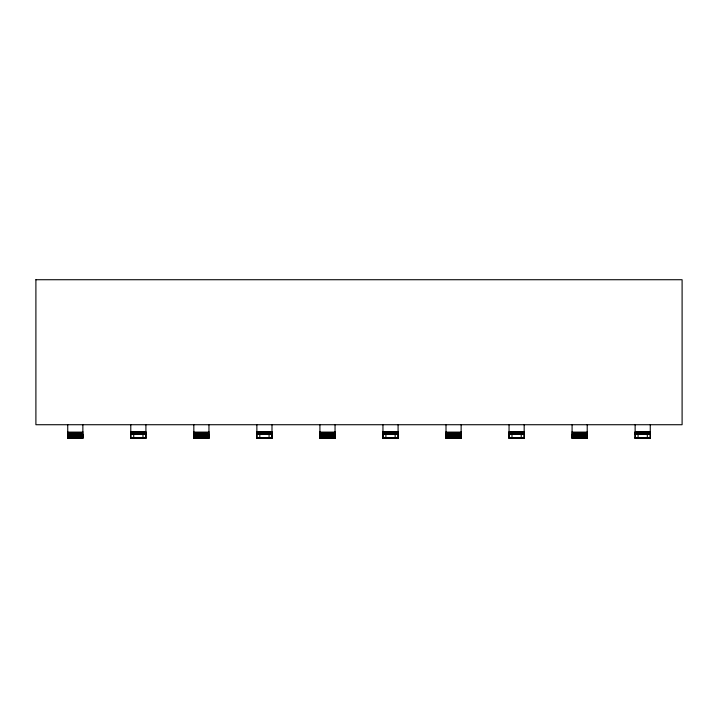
<?xml version="1.0" encoding="UTF-8"?>
<svg xmlns="http://www.w3.org/2000/svg" width="718" height="718" viewBox="0 0 718 718"><rect width="100%" height="100%" fill="white"/><g stroke="black" fill="none" stroke-linecap="round" stroke-linejoin="round"><path stroke-width="1.08" d="M82.866 434.336L82.866 438.276L67.734 438.276L67.734 434.336M67.734 424.724L67.734 432.11L82.866 432.11L82.866 424.724M130.784 438.276L130.784 434.336L145.916 434.336L145.916 438.276L130.784 438.276L130.784 431.733L145.916 431.733L145.916 438.276M130.784 432.11L130.784 424.724M133.719 438.276L133.719 434.336M142.972 438.276L142.972 434.336M145.916 432.11L145.916 424.724M193.824 434.336L193.824 438.276L193.824 431.733M193.824 424.724L193.824 432.11L208.956 432.11L208.956 424.724M193.824 438.213L208.956 438.276L208.956 434.336M256.864 432.11L256.864 424.724M259.808 438.276L259.808 434.336M269.062 438.276L269.062 434.336M271.996 438.276L271.996 434.336L256.864 434.336L256.864 438.276L256.864 431.733L271.996 431.733L271.996 438.276L256.864 438.213M271.996 432.11L271.996 424.724M319.914 434.336L319.914 438.276L319.914 431.733M319.914 424.724L319.914 432.11L335.046 432.11L335.046 424.724M319.914 438.213L335.046 438.276L335.046 434.336M382.954 438.276L382.954 434.336L398.086 434.336L398.086 438.276L382.954 438.276L382.954 431.733L398.086 431.733L398.086 438.276M382.954 432.11L382.954 424.724M385.898 438.276L385.898 434.336M395.151 438.276L395.151 434.336M398.086 432.11L398.086 424.724M461.135 434.336L461.135 438.276L446.004 438.276L446.004 434.336M446.004 424.724L446.004 432.11L461.135 432.11L461.135 424.724M509.044 438.276L509.044 434.336L524.176 434.336L524.176 438.276L509.044 438.276L509.044 431.733L524.176 431.733L524.176 438.276M509.044 432.11L509.044 424.724M511.988 438.276L511.988 434.336M521.232 438.276L521.232 434.336M524.176 432.11L524.176 424.724M587.216 434.336L587.216 438.276L572.084 438.276L572.084 434.336M572.084 424.724L572.084 432.11L587.216 432.11L587.216 424.724M635.134 432.11L635.134 424.724M638.069 438.276L638.069 434.336M647.322 438.276L647.322 434.336M650.266 438.276L650.266 434.336L635.134 434.336L635.134 438.276L635.134 431.733L650.266 431.733L650.266 438.276L635.134 438.213M650.266 432.11L650.266 424.724M130.784 432.263L145.916 432.263M256.864 432.263L271.996 432.263M382.954 432.263L398.086 432.263M509.044 432.263L524.176 432.263M635.134 432.263L650.266 432.263M130.784 432.766L145.916 432.766M256.864 432.766L271.996 432.766M382.954 432.766L398.086 432.766M509.044 432.766L524.176 432.766M635.134 432.766L650.266 432.766M67.734 433.017L82.866 433.017M193.824 433.017L208.956 433.017M319.914 433.017L335.046 433.017M446.004 433.017L461.135 433.017M572.084 433.017L587.216 433.017M130.784 433.214L145.916 433.214M256.864 433.214L271.996 433.214M382.954 433.214L398.086 433.214M509.044 433.214L524.176 433.214M635.134 433.214L650.266 433.214M130.784 433.6L145.916 433.6M256.864 433.6L271.996 433.6M382.954 433.6L398.086 433.6M509.044 433.6L524.176 433.6M635.134 433.6L650.266 433.6M67.734 433.896L82.866 433.896M130.784 433.914L145.916 433.914M193.824 433.896L208.956 433.896M256.864 433.914L271.996 433.914M319.914 433.896L335.046 433.896M382.954 433.914L398.086 433.914M446.004 433.896L461.135 433.896M509.044 433.914L524.176 433.914M572.084 433.896L587.216 433.896M635.134 433.914L650.266 433.914M130.784 434.291L145.916 434.148M256.864 434.291L271.996 434.148M382.954 434.291L398.086 434.148M509.044 434.148L524.176 434.291M635.134 434.291L650.266 434.148M67.734 434.731L82.866 434.731M193.824 434.731L208.956 434.731M319.914 434.731L335.046 434.731M446.004 434.731L461.135 434.731M572.084 434.731L587.216 434.731M67.734 435.503L82.866 435.503M193.824 435.503L208.956 435.503M319.914 435.503L335.046 435.503M446.004 435.503L461.135 435.503M572.084 435.503L587.216 435.503M67.734 436.203L82.866 436.203M193.824 436.203L208.956 436.203M319.914 436.203L335.046 436.203M446.004 436.203L461.135 436.203M572.084 436.203L587.216 436.203M67.734 436.813L82.866 436.813M193.824 436.813L208.956 436.813M319.914 436.813L335.046 436.813M446.004 436.813L461.135 436.813M572.084 436.813L587.216 436.813M67.734 437.325L82.866 437.325M193.824 437.325L208.956 437.325M319.914 437.325L335.046 437.325M446.004 437.325L461.135 437.325M572.084 437.325L587.216 437.325M67.734 437.738L82.866 437.738M130.784 437.738L145.916 437.738M193.824 437.738L208.956 437.738M256.864 437.738L271.996 437.738M319.914 437.738L335.046 437.738M382.954 437.738L398.086 437.738M446.004 437.738L461.135 437.738M509.044 437.738L524.176 437.738M572.084 437.738L587.216 437.738M635.134 437.738L650.266 437.738M67.734 438.034L82.866 438.034M130.784 438.034L145.916 438.034M193.824 438.034L208.956 438.034M256.864 438.034L271.996 438.034M319.914 438.034L335.046 438.034M382.954 438.034L398.086 438.034M446.004 438.034L461.135 438.034M509.044 438.034L524.176 438.034M572.084 438.034L587.216 438.034M635.134 438.034L650.266 438.034M587.216 431.733L587.216 438.276M572.084 431.733L572.084 438.276M461.135 431.733L461.135 438.276M446.004 431.733L446.004 438.276M335.046 431.733L335.046 438.276M208.956 431.733L208.956 438.276M82.866 431.733L82.866 438.276M67.734 431.733L67.734 438.276M35.9 279.724L35.9 424.724L682.1 424.724L682.1 279.724L35.9 279.724"/></g></svg>
